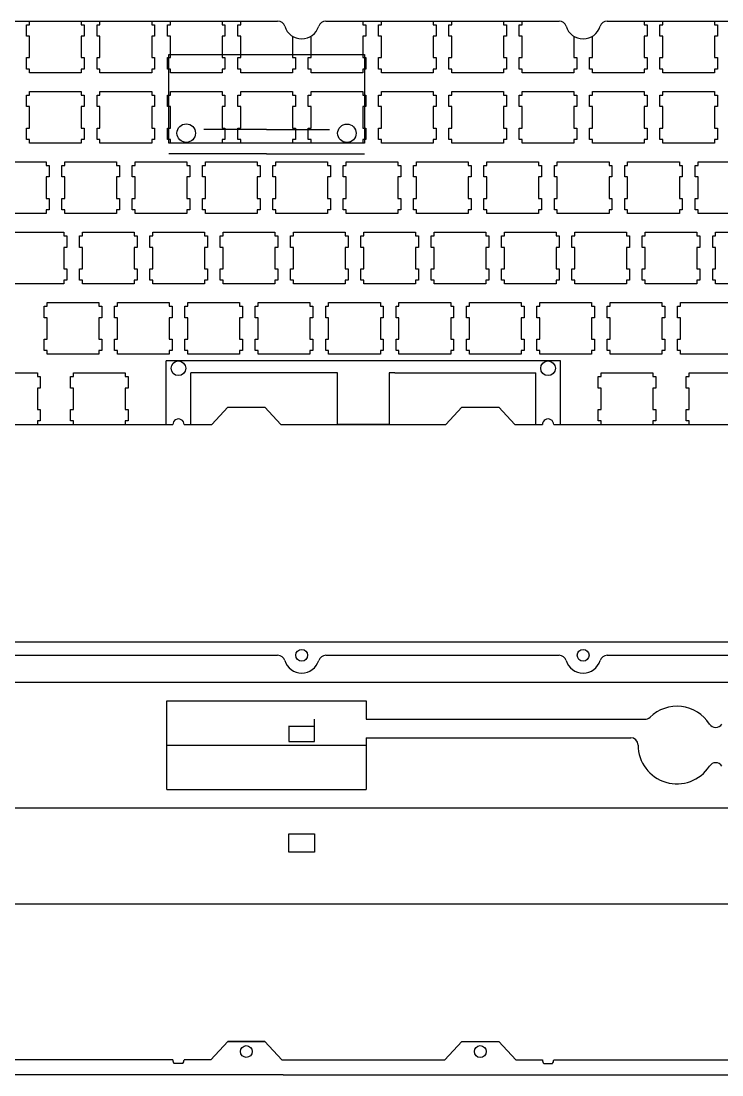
# Model space of a CAD drawing. Extents: x -658 to 1358, y -381 to 599.
# Drawn here: x 38.4 to 228.2, y -173.4 to 111.9 of the extents above; entities that cross this region are included whole.
import ezdxf

# ---------------------------------------------------------------- set-up
doc = ezdxf.new("R2010")
doc.units = 0
doc.header["$MEASUREMENT"] = 0

msp = doc.modelspace()

# ---------------------------------------------------------------- linework, layer by layer
at = {"linetype": 'Continuous'}
for p, q in [((25.66, 111.88), (107.88, 111.88)), ((120.91, 111.88), (184.08, 111.88)), ((197.11, 111.88), (281.71, 111.88)), ((78.37, 102.83), (131.37, 102.83)), ((78.37, 78.83), (78.37, 102.83)), ((131.37, 102.83), (131.37, 78.83)), ((104.87, 82.57), (87.87, 82.57)), ((104.87, 82.57), (121.87, 82.57)), ((131.37, 78.83), (78.37, 78.83)), ((104.87, 75.93), (78.37, 75.93)), ((104.87, 75.93), (131.37, 75.93)), ((184.43, 19.87), (77.7, 19.87)), ((77.7, 2.63), (77.7, 19.87)), ((184.43, 2.63), (184.43, 19.87)), ((84.35, 2.63), (84.35, 16.63)), ((122.49, 16.63), (84.35, 16.63)), ((124.06, 16.63), (122.49, 16.63)), ((124.06, 2.63), (124.06, 16.63)), ((139.64, 16.63), (138.06, 16.63)), ((138.06, 16.63), (138.06, 2.63)), ((139.64, 16.63), (177.77, 16.63)), ((177.77, 2.63), (177.77, 16.63)), ((94.39, 7.33), (90.08, 2.63)), ((94.39, 7.33), (104.39, 7.33)), ((104.39, 7.33), (108.71, 2.63)), ((157.74, 7.33), (153.42, 2.63)), ((157.74, 7.33), (167.74, 7.33)), ((167.74, 7.33), (172.05, 2.63)), ((30.81, 2.63), (79.5, 2.63)), ((82.55, 2.63), (90.08, 2.63)), ((108.71, 2.63), (153.42, 2.63)), ((172.05, 2.63), (179.58, 2.63)), ((182.62, 2.63), (278.94, 2.63)), ((0.22, -56.21), (347.63, -56.21)), ((25.64, -59.81), (107.88, -59.81)), ((120.91, -59.81), (184.08, -59.81)), ((197.11, -59.81), (281.71, -59.81)), ((30.22, -67.12), (317.63, -67.12)), ((77.87, -96.12), (77.87, -72.12)), ((77.87, -72.12), (131.87, -72.12)), ((131.87, -72.12), (131.87, -77.12)), ((117.84, -79.12), (110.84, -79.12)), ((110.87, -79.12), (110.87, -83.12)), ((117.87, -83.12), (117.87, -77.12)), ((131.87, -77.12), (207.31, -77.12)), ((131.87, -82.12), (203.48, -82.12)), ((131.87, -82.12), (131.87, -96.12)), ((77.87, -84.12), (131.87, -84.12)), ((110.87, -83.12), (117.87, -83.12)), ((77.87, -96.12), (131.87, -96.12)), ((30.22, -101.12), (317.63, -101.12)), ((30.22, -127.12), (317.63, -127.12)), ((94.39, -164.36), (89.8, -169.36)), ((94.39, -164.36), (104.39, -164.36)), ((104.39, -164.36), (94.39, -164.36)), ((104.39, -164.36), (108.98, -169.36)), ((157.74, -164.36), (153.15, -169.36)), ((157.74, -164.36), (167.74, -164.36)), ((167.74, -164.36), (172.33, -169.36)), ((79.5, -169.36), (30.81, -169.36)), ((82.18, -170.36), (79.87, -170.36)), ((89.8, -169.36), (82.55, -169.36)), ((108.98, -169.36), (153.15, -169.36)), ((172.33, -169.36), (179.58, -169.36)), ((179.95, -170.36), (182.25, -170.36)), ((182.62, -169.36), (278.94, -169.36)), ((109.39, -173.41), (0.22, -173.41)), ((109.39, -173.41), (347.63, -173.41))]:
    msp.add_line(p, q, dxfattribs=at)
at = {"color": 0}
for p, q in [((40.72, 110.88), (40.72, 111.88)), ((40.72, 111.88), (54.72, 111.88)), ((54.72, 111.88), (54.72, 110.88)), ((59.77, 110.88), (59.77, 111.88)), ((59.77, 111.88), (73.77, 111.88)), ((73.77, 111.88), (73.77, 110.88)), ((78.82, 110.88), (78.82, 111.88)), ((78.82, 111.88), (92.82, 111.88)), ((92.82, 111.88), (92.82, 110.88)), ((97.87, 110.88), (97.87, 111.88)), ((97.87, 111.88), (107.88, 111.88)), ((120.91, 111.88), (130.92, 111.88)), ((130.92, 111.88), (130.92, 110.88)), ((135.97, 110.88), (135.97, 111.88)), ((135.97, 111.88), (149.97, 111.88)), ((149.97, 111.88), (149.97, 110.88)), ((155.02, 110.88), (155.02, 111.88)), ((155.02, 111.88), (169.02, 111.88)), ((169.02, 111.88), (169.02, 110.88)), ((174.07, 110.88), (174.07, 111.88)), ((174.07, 111.88), (184.08, 111.88)), ((197.11, 111.88), (207.12, 111.88)), ((207.12, 111.88), (207.12, 110.88)), ((212.17, 110.88), (212.17, 111.88)), ((212.17, 111.88), (226.17, 111.88)), ((226.17, 111.88), (226.17, 110.88)), ((39.92, 107.78), (39.92, 110.88)), ((39.92, 110.88), (40.72, 110.88)), ((54.72, 110.88), (55.52, 110.88)), ((55.52, 110.88), (55.52, 107.78)), ((58.97, 107.78), (58.97, 110.88)), ((58.97, 110.88), (59.77, 110.88)), ((73.77, 110.88), (74.57, 110.88)), ((74.57, 110.88), (74.57, 107.78)), ((78.02, 107.78), (78.02, 110.88)), ((78.02, 110.88), (78.82, 110.88)), ((92.82, 110.88), (93.62, 110.88)), ((93.62, 110.88), (93.62, 107.78)), ((97.07, 107.78), (97.07, 110.88)), ((97.07, 110.88), (97.87, 110.88)), ((130.92, 110.88), (131.72, 110.88)), ((131.72, 110.88), (131.72, 107.78)), ((135.17, 107.78), (135.17, 110.88)), ((135.17, 110.88), (135.97, 110.88)), ((149.97, 110.88), (150.77, 110.88)), ((150.77, 110.88), (150.77, 107.78)), ((154.22, 107.78), (154.22, 110.88)), ((154.22, 110.88), (155.02, 110.88)), ((169.02, 110.88), (169.82, 110.88)), ((169.82, 110.88), (169.82, 107.78)), ((173.27, 107.78), (173.27, 110.88)), ((173.27, 110.88), (174.07, 110.88)), ((207.12, 110.88), (207.92, 110.88)), ((207.92, 110.88), (207.92, 107.78)), ((211.37, 107.78), (211.37, 110.88)), ((211.37, 110.88), (212.17, 110.88)), ((226.17, 110.88), (226.97, 110.88)), ((226.97, 110.88), (226.97, 107.78)), ((40.72, 107.78), (39.92, 107.78)), ((40.72, 101.98), (40.72, 107.78)), ((55.52, 107.78), (54.72, 107.78)), ((54.72, 107.78), (54.72, 101.98)), ((59.77, 107.78), (58.97, 107.78)), ((59.77, 101.98), (59.77, 107.78)), ((74.57, 107.78), (73.77, 107.78)), ((73.77, 107.78), (73.77, 101.98)), ((78.82, 107.78), (78.02, 107.78)), ((78.82, 101.98), (78.82, 107.78)), ((93.62, 107.78), (92.82, 107.78)), ((92.82, 107.78), (92.82, 101.98)), ((97.87, 107.78), (97.07, 107.78)), ((97.87, 101.98), (97.87, 107.78)), ((111.87, 107.78), (111.87, 101.98)), ((116.92, 101.98), (116.92, 107.78)), ((131.72, 107.78), (130.92, 107.78)), ((130.92, 107.78), (130.92, 101.98)), ((135.97, 107.78), (135.17, 107.78)), ((135.97, 101.98), (135.97, 107.78)), ((150.77, 107.78), (149.97, 107.78)), ((149.97, 107.78), (149.97, 101.98)), ((155.02, 107.78), (154.22, 107.78)), ((155.02, 101.98), (155.02, 107.78)), ((169.82, 107.78), (169.02, 107.78)), ((169.02, 107.78), (169.02, 101.98)), ((174.07, 107.78), (173.27, 107.78)), ((174.07, 101.98), (174.07, 107.78)), ((188.07, 107.78), (188.07, 101.98)), ((193.12, 101.98), (193.12, 107.78)), ((207.92, 107.78), (207.12, 107.78)), ((207.12, 107.78), (207.12, 101.98)), ((212.17, 107.78), (211.37, 107.78)), ((212.17, 101.98), (212.17, 107.78)), ((226.97, 107.78), (226.17, 107.78)), ((226.17, 107.78), (226.17, 101.98)), ((39.92, 98.88), (39.92, 101.98)), ((39.92, 101.98), (40.72, 101.98)), ((54.72, 101.98), (55.52, 101.98)), ((55.52, 101.98), (55.52, 98.88)), ((58.97, 98.88), (58.97, 101.98)), ((58.97, 101.98), (59.77, 101.98)), ((73.77, 101.98), (74.57, 101.98)), ((74.57, 101.98), (74.57, 98.88)), ((78.02, 98.88), (78.02, 101.98)), ((78.02, 101.98), (78.82, 101.98)), ((92.82, 101.98), (93.62, 101.98)), ((93.62, 101.98), (93.62, 98.88)), ((97.07, 98.88), (97.07, 101.98)), ((97.07, 101.98), (97.87, 101.98)), ((111.87, 101.98), (112.67, 101.98)), ((112.67, 101.98), (112.67, 98.88)), ((116.12, 98.88), (116.12, 101.98)), ((116.12, 101.98), (116.92, 101.98)), ((130.92, 101.98), (131.72, 101.98)), ((131.72, 101.98), (131.72, 98.88)), ((135.17, 98.88), (135.17, 101.98)), ((135.17, 101.98), (135.97, 101.98)), ((149.97, 101.98), (150.77, 101.98)), ((150.77, 101.98), (150.77, 98.88)), ((154.22, 98.88), (154.22, 101.98)), ((154.22, 101.98), (155.02, 101.98)), ((169.02, 101.98), (169.82, 101.98)), ((169.82, 101.98), (169.82, 98.88)), ((173.27, 98.88), (173.27, 101.98)), ((173.27, 101.98), (174.07, 101.98)), ((188.07, 101.98), (188.87, 101.98)), ((188.87, 101.98), (188.87, 98.88)), ((192.32, 98.88), (192.32, 101.98)), ((192.32, 101.98), (193.12, 101.98)), ((207.12, 101.98), (207.92, 101.98)), ((207.92, 101.98), (207.92, 98.88)), ((211.37, 98.88), (211.37, 101.98)), ((211.37, 101.98), (212.17, 101.98)), ((226.17, 101.98), (226.97, 101.98)), ((226.97, 101.98), (226.97, 98.88)), ((40.72, 98.88), (39.92, 98.88)), ((40.72, 97.88), (40.72, 98.88)), ((54.72, 97.88), (40.72, 97.88)), ((54.72, 98.88), (54.72, 97.88)), ((55.52, 98.88), (54.72, 98.88)), ((59.77, 98.88), (58.97, 98.88)), ((59.77, 97.88), (59.77, 98.88)), ((73.77, 97.88), (59.77, 97.88)), ((73.77, 98.88), (73.77, 97.88)), ((74.57, 98.88), (73.77, 98.88)), ((78.82, 98.88), (78.02, 98.88)), ((78.82, 97.88), (78.82, 98.88)), ((92.82, 97.88), (78.82, 97.88)), ((92.82, 98.88), (92.82, 97.88)), ((93.62, 98.88), (92.82, 98.88)), ((97.87, 98.88), (97.07, 98.88)), ((97.87, 97.88), (97.87, 98.88)), ((111.87, 97.88), (97.87, 97.88)), ((111.87, 98.88), (111.87, 97.88)), ((112.67, 98.88), (111.87, 98.88)), ((116.92, 98.88), (116.12, 98.88)), ((116.92, 97.88), (116.92, 98.88)), ((130.92, 97.88), (116.92, 97.88)), ((130.92, 98.88), (130.92, 97.88)), ((131.72, 98.88), (130.92, 98.88)), ((135.97, 98.88), (135.17, 98.88)), ((135.97, 97.88), (135.97, 98.88)), ((149.97, 97.88), (135.97, 97.88)), ((149.97, 98.88), (149.97, 97.88)), ((150.77, 98.88), (149.97, 98.88)), ((155.02, 98.88), (154.22, 98.88)), ((155.02, 97.88), (155.02, 98.88)), ((169.02, 97.88), (155.02, 97.88)), ((169.02, 98.88), (169.02, 97.88)), ((169.82, 98.88), (169.02, 98.88)), ((174.07, 98.88), (173.27, 98.88)), ((174.07, 97.88), (174.07, 98.88)), ((188.07, 97.88), (174.07, 97.88)), ((188.07, 98.88), (188.07, 97.88)), ((188.87, 98.88), (188.07, 98.88)), ((193.12, 98.88), (192.32, 98.88)), ((193.12, 97.88), (193.12, 98.88)), ((207.12, 97.88), (193.12, 97.88)), ((207.12, 98.88), (207.12, 97.88)), ((207.92, 98.88), (207.12, 98.88)), ((212.17, 98.88), (211.37, 98.88)), ((212.17, 97.88), (212.17, 98.88)), ((226.17, 97.88), (212.17, 97.88)), ((226.17, 98.88), (226.17, 97.88)), ((226.97, 98.88), (226.17, 98.88)), ((39.92, 88.73), (39.92, 91.83)), ((39.92, 91.83), (40.72, 91.83)), ((40.72, 91.83), (40.72, 92.83)), ((40.72, 92.83), (54.72, 92.83)), ((54.72, 92.83), (54.72, 91.83)), ((54.72, 91.83), (55.52, 91.83)), ((55.52, 91.83), (55.52, 88.73)), ((58.97, 88.73), (58.97, 91.83)), ((58.97, 91.83), (59.77, 91.83)), ((59.77, 91.83), (59.77, 92.83)), ((59.77, 92.83), (73.77, 92.83)), ((73.77, 92.83), (73.77, 91.83)), ((73.77, 91.83), (74.57, 91.83)), ((74.57, 91.83), (74.57, 88.73)), ((78.02, 88.73), (78.02, 91.83)), ((78.02, 91.83), (78.82, 91.83)), ((78.82, 91.83), (78.82, 92.83)), ((78.82, 92.83), (92.82, 92.83)), ((92.82, 92.83), (92.82, 91.83)), ((92.82, 91.83), (93.62, 91.83)), ((93.62, 91.83), (93.62, 88.73)), ((97.07, 88.73), (97.07, 91.83)), ((97.07, 91.83), (97.87, 91.83)), ((97.87, 91.83), (97.87, 92.83)), ((97.87, 92.83), (111.87, 92.83)), ((111.87, 92.83), (111.87, 91.83)), ((111.87, 91.83), (112.67, 91.83)), ((112.67, 91.83), (112.67, 88.73)), ((116.12, 88.73), (116.12, 91.83)), ((116.12, 91.83), (116.92, 91.83)), ((116.92, 91.83), (116.92, 92.83)), ((116.92, 92.83), (130.92, 92.83)), ((130.92, 92.83), (130.92, 91.83)), ((130.92, 91.83), (131.72, 91.83)), ((131.72, 91.83), (131.72, 88.73)), ((135.17, 88.73), (135.17, 91.83)), ((135.17, 91.83), (135.97, 91.83)), ((135.97, 91.83), (135.97, 92.83)), ((135.97, 92.83), (149.97, 92.83)), ((149.97, 92.83), (149.97, 91.83)), ((149.97, 91.83), (150.77, 91.83)), ((150.77, 91.83), (150.77, 88.73)), ((154.22, 88.73), (154.22, 91.83)), ((154.22, 91.83), (155.02, 91.83)), ((155.02, 91.83), (155.02, 92.83)), ((155.02, 92.83), (169.02, 92.83)), ((169.02, 92.83), (169.02, 91.83)), ((169.02, 91.83), (169.82, 91.83)), ((169.82, 91.83), (169.82, 88.73)), ((173.27, 88.73), (173.27, 91.83)), ((173.27, 91.83), (174.07, 91.83)), ((174.07, 91.83), (174.07, 92.83)), ((174.07, 92.83), (188.07, 92.83)), ((188.07, 92.83), (188.07, 91.83)), ((188.07, 91.83), (188.87, 91.83)), ((188.87, 91.83), (188.87, 88.73)), ((192.32, 88.73), (192.32, 91.83)), ((192.32, 91.83), (193.12, 91.83)), ((193.12, 91.83), (193.12, 92.83)), ((193.12, 92.83), (207.12, 92.83)), ((207.12, 92.83), (207.12, 91.83)), ((207.12, 91.83), (207.92, 91.83)), ((207.92, 91.83), (207.92, 88.73)), ((211.37, 88.73), (211.37, 91.83)), ((211.37, 91.83), (212.17, 91.83)), ((212.17, 91.83), (212.17, 92.83)), ((212.17, 92.83), (226.17, 92.83)), ((226.17, 92.83), (226.17, 91.83)), ((226.17, 91.83), (226.97, 91.83)), ((226.97, 91.83), (226.97, 88.73)), ((40.72, 88.73), (39.92, 88.73)), ((40.72, 82.93), (40.72, 88.73)), ((55.52, 88.73), (54.72, 88.73)), ((54.72, 88.73), (54.72, 82.93)), ((59.77, 88.73), (58.97, 88.73)), ((59.77, 82.93), (59.77, 88.73)), ((74.57, 88.73), (73.77, 88.73)), ((73.77, 88.73), (73.77, 82.93)), ((78.82, 88.73), (78.02, 88.73)), ((78.82, 82.93), (78.82, 88.73)), ((93.62, 88.73), (92.82, 88.73)), ((92.82, 88.73), (92.82, 82.93)), ((97.87, 88.73), (97.07, 88.73)), ((97.87, 82.93), (97.87, 88.73)), ((112.67, 88.73), (111.87, 88.73)), ((111.87, 88.73), (111.87, 82.93)), ((116.92, 88.73), (116.12, 88.73)), ((116.92, 82.93), (116.92, 88.73)), ((131.72, 88.73), (130.92, 88.73)), ((130.92, 88.73), (130.92, 82.93)), ((135.97, 88.73), (135.17, 88.73)), ((135.97, 82.93), (135.97, 88.73)), ((150.77, 88.73), (149.97, 88.73)), ((149.97, 88.73), (149.97, 82.93)), ((155.02, 88.73), (154.22, 88.73)), ((155.02, 82.93), (155.02, 88.73)), ((169.82, 88.73), (169.02, 88.73)), ((169.02, 88.73), (169.02, 82.93)), ((174.07, 88.73), (173.27, 88.73)), ((174.07, 82.93), (174.07, 88.73)), ((188.87, 88.73), (188.07, 88.73)), ((188.07, 88.73), (188.07, 82.93)), ((193.12, 88.73), (192.32, 88.73)), ((193.12, 82.93), (193.12, 88.73)), ((207.92, 88.73), (207.12, 88.73)), ((207.12, 88.73), (207.12, 82.93)), ((212.17, 88.73), (211.37, 88.73)), ((212.17, 82.93), (212.17, 88.73)), ((226.97, 88.73), (226.17, 88.73)), ((226.17, 88.73), (226.17, 82.93)), ((39.92, 79.83), (39.92, 82.93)), ((39.92, 82.93), (40.72, 82.93)), ((54.72, 82.93), (55.52, 82.93)), ((55.52, 82.93), (55.52, 79.83)), ((58.97, 79.83), (58.97, 82.93)), ((58.97, 82.93), (59.77, 82.93)), ((73.77, 82.93), (74.57, 82.93)), ((74.57, 82.93), (74.57, 79.83)), ((78.02, 79.83), (78.02, 82.93)), ((78.02, 82.93), (78.82, 82.93)), ((92.82, 82.93), (93.62, 82.93)), ((93.62, 82.93), (93.62, 79.83)), ((97.07, 79.83), (97.07, 82.93)), ((97.07, 82.93), (97.87, 82.93)), ((111.87, 82.93), (112.67, 82.93)), ((112.67, 82.93), (112.67, 79.83)), ((116.12, 79.83), (116.12, 82.93)), ((116.12, 82.93), (116.92, 82.93)), ((130.92, 82.93), (131.72, 82.93)), ((131.72, 82.93), (131.72, 79.83)), ((135.17, 79.83), (135.17, 82.93)), ((135.17, 82.93), (135.97, 82.93)), ((149.97, 82.93), (150.77, 82.93)), ((150.77, 82.93), (150.77, 79.83)), ((154.22, 79.83), (154.22, 82.93)), ((154.22, 82.93), (155.02, 82.93)), ((169.02, 82.93), (169.82, 82.93)), ((169.82, 82.93), (169.82, 79.83)), ((173.27, 79.83), (173.27, 82.93)), ((173.27, 82.93), (174.07, 82.93)), ((188.07, 82.93), (188.87, 82.93)), ((188.87, 82.93), (188.87, 79.83)), ((192.32, 79.83), (192.32, 82.93)), ((192.32, 82.93), (193.12, 82.93)), ((207.12, 82.93), (207.92, 82.93)), ((207.92, 82.93), (207.92, 79.83)), ((211.37, 79.83), (211.37, 82.93)), ((211.37, 82.93), (212.17, 82.93)), ((226.17, 82.93), (226.97, 82.93)), ((226.97, 82.93), (226.97, 79.83)), ((40.72, 79.83), (39.92, 79.83)), ((40.72, 78.83), (40.72, 79.83)), ((54.72, 78.83), (40.72, 78.83)), ((54.72, 79.83), (54.72, 78.83)), ((55.52, 79.83), (54.72, 79.83)), ((59.77, 79.83), (58.97, 79.83)), ((59.77, 78.83), (59.77, 79.83)), ((73.77, 78.83), (59.77, 78.83)), ((73.77, 79.83), (73.77, 78.83)), ((74.57, 79.83), (73.77, 79.83)), ((78.82, 79.83), (78.02, 79.83)), ((78.82, 78.83), (78.82, 79.83)), ((92.82, 78.83), (78.82, 78.83)), ((92.82, 79.83), (92.82, 78.83)), ((93.62, 79.83), (92.82, 79.83)), ((97.87, 79.83), (97.07, 79.83)), ((97.87, 78.83), (97.87, 79.83)), ((111.87, 78.83), (97.87, 78.83)), ((111.87, 79.83), (111.87, 78.83)), ((112.67, 79.83), (111.87, 79.83)), ((116.92, 79.83), (116.12, 79.83)), ((116.92, 78.83), (116.92, 79.83)), ((130.92, 78.83), (116.92, 78.83)), ((130.92, 79.83), (130.92, 78.83)), ((131.72, 79.83), (130.92, 79.83)), ((135.97, 79.83), (135.17, 79.83)), ((135.97, 78.83), (135.97, 79.83)), ((149.97, 78.83), (135.97, 78.83)), ((149.97, 79.83), (149.97, 78.83)), ((150.77, 79.83), (149.97, 79.83)), ((155.02, 79.83), (154.22, 79.83)), ((155.02, 78.83), (155.02, 79.83)), ((169.02, 78.83), (155.02, 78.83)), ((169.02, 79.83), (169.02, 78.83)), ((169.82, 79.83), (169.02, 79.83)), ((174.07, 79.83), (173.27, 79.83)), ((174.07, 78.83), (174.07, 79.83)), ((188.07, 78.83), (174.07, 78.83)), ((188.07, 79.83), (188.07, 78.83)), ((188.87, 79.83), (188.07, 79.83)), ((193.12, 79.83), (192.32, 79.83)), ((193.12, 78.83), (193.12, 79.83)), ((207.12, 78.83), (193.12, 78.83)), ((207.12, 79.83), (207.12, 78.83)), ((207.92, 79.83), (207.12, 79.83)), ((212.17, 79.83), (211.37, 79.83)), ((212.17, 78.83), (212.17, 79.83)), ((226.17, 78.83), (212.17, 78.83)), ((226.17, 79.83), (226.17, 78.83)), ((226.97, 79.83), (226.17, 79.83)), ((31.19, 73.78), (45.19, 73.78)), ((45.19, 73.78), (45.19, 72.78)), ((45.19, 72.78), (45.99, 72.78)), ((45.99, 72.78), (45.99, 69.68)), ((49.44, 69.68), (49.44, 72.78)), ((49.44, 72.78), (50.24, 72.78)), ((50.24, 72.78), (50.24, 73.78)), ((50.24, 73.78), (64.24, 73.78)), ((64.24, 73.78), (64.24, 72.78)), ((64.24, 72.78), (65.04, 72.78)), ((65.04, 72.78), (65.04, 69.68)), ((68.49, 69.68), (68.49, 72.78)), ((68.49, 72.78), (69.29, 72.78)), ((69.29, 72.78), (69.29, 73.78)), ((69.29, 73.78), (83.29, 73.78)), ((83.29, 73.78), (83.29, 72.78)), ((83.29, 72.78), (84.09, 72.78)), ((84.09, 72.78), (84.09, 69.68)), ((87.54, 69.68), (87.54, 72.78)), ((87.54, 72.78), (88.34, 72.78)), ((88.34, 72.78), (88.34, 73.78)), ((88.34, 73.78), (102.34, 73.78)), ((102.34, 73.78), (102.34, 72.78)), ((102.34, 72.78), (103.14, 72.78)), ((103.14, 72.78), (103.14, 69.68)), ((106.59, 69.68), (106.59, 72.78)), ((106.59, 72.78), (107.39, 72.78)), ((107.39, 72.78), (107.39, 73.78)), ((107.39, 73.78), (121.39, 73.78)), ((121.39, 73.78), (121.39, 72.78)), ((121.39, 72.78), (122.19, 72.78)), ((122.19, 72.78), (122.19, 69.68)), ((125.64, 69.68), (125.64, 72.78)), ((125.64, 72.78), (126.44, 72.78)), ((126.44, 72.78), (126.44, 73.78)), ((126.44, 73.78), (140.44, 73.78)), ((140.44, 73.78), (140.44, 72.78)), ((140.44, 72.78), (141.24, 72.78)), ((141.24, 72.78), (141.24, 69.68)), ((144.69, 69.68), (144.69, 72.78)), ((144.69, 72.78), (145.49, 72.78)), ((145.49, 72.78), (145.49, 73.78)), ((145.49, 73.78), (159.49, 73.78)), ((159.49, 73.78), (159.49, 72.78)), ((159.49, 72.78), (160.29, 72.78)), ((160.29, 72.78), (160.29, 69.68)), ((163.74, 69.68), (163.74, 72.78)), ((163.74, 72.78), (164.54, 72.78)), ((164.54, 72.78), (164.54, 73.78)), ((164.54, 73.78), (178.54, 73.78)), ((178.54, 73.78), (178.54, 72.78)), ((178.54, 72.78), (179.34, 72.78)), ((179.34, 72.78), (179.34, 69.68)), ((182.79, 69.68), (182.79, 72.78)), ((182.79, 72.78), (183.59, 72.78)), ((183.59, 72.78), (183.59, 73.78)), ((183.59, 73.78), (197.59, 73.78)), ((197.59, 73.78), (197.59, 72.78)), ((197.59, 72.78), (198.39, 72.78)), ((198.39, 72.78), (198.39, 69.68)), ((201.84, 69.68), (201.84, 72.78)), ((201.84, 72.78), (202.64, 72.78)), ((202.64, 72.78), (202.64, 73.78)), ((202.64, 73.78), (216.64, 73.78)), ((216.64, 73.78), (216.64, 72.78)), ((216.64, 72.78), (217.44, 72.78)), ((217.44, 72.78), (217.44, 69.68)), ((220.89, 69.68), (220.89, 72.78)), ((220.89, 72.78), (221.69, 72.78)), ((221.69, 72.78), (221.69, 73.78)), ((221.69, 73.78), (235.69, 73.78)), ((45.99, 69.68), (45.19, 69.68)), ((45.19, 69.68), (45.19, 63.88)), ((50.24, 69.68), (49.44, 69.68)), ((50.24, 63.88), (50.24, 69.68)), ((65.04, 69.68), (64.24, 69.68)), ((64.24, 69.68), (64.24, 63.88)), ((69.29, 69.68), (68.49, 69.68)), ((69.29, 63.88), (69.29, 69.68)), ((84.09, 69.68), (83.29, 69.68)), ((83.29, 69.68), (83.29, 63.88)), ((88.34, 69.68), (87.54, 69.68)), ((88.34, 63.88), (88.34, 69.68)), ((103.14, 69.68), (102.34, 69.68)), ((102.34, 69.68), (102.34, 63.88)), ((107.39, 69.68), (106.59, 69.68)), ((107.39, 63.88), (107.39, 69.68)), ((122.19, 69.68), (121.39, 69.68)), ((121.39, 69.68), (121.39, 63.88)), ((126.44, 69.68), (125.64, 69.68)), ((126.44, 63.88), (126.44, 69.68)), ((141.24, 69.68), (140.44, 69.68)), ((140.44, 69.68), (140.44, 63.88)), ((145.49, 69.68), (144.69, 69.68)), ((145.49, 63.88), (145.49, 69.68)), ((160.29, 69.68), (159.49, 69.68)), ((159.49, 69.68), (159.49, 63.88)), ((164.54, 69.68), (163.74, 69.68)), ((164.54, 63.88), (164.54, 69.68)), ((179.34, 69.68), (178.54, 69.68)), ((178.54, 69.68), (178.54, 63.88)), ((183.59, 69.68), (182.79, 69.68)), ((183.59, 63.88), (183.59, 69.68)), ((198.39, 69.68), (197.59, 69.68)), ((197.59, 69.68), (197.59, 63.88)), ((202.64, 69.68), (201.84, 69.68)), ((202.64, 63.88), (202.64, 69.68)), ((217.44, 69.68), (216.64, 69.68)), ((216.64, 69.68), (216.64, 63.88)), ((221.69, 69.68), (220.89, 69.68)), ((221.69, 63.88), (221.69, 69.68)), ((45.19, 63.88), (45.99, 63.88)), ((45.99, 63.88), (45.99, 60.78)), ((49.44, 60.78), (49.44, 63.88)), ((49.44, 63.88), (50.24, 63.88)), ((64.24, 63.88), (65.04, 63.88)), ((65.04, 63.88), (65.04, 60.78)), ((68.49, 60.78), (68.49, 63.88)), ((68.49, 63.88), (69.29, 63.88)), ((83.29, 63.88), (84.09, 63.88)), ((84.09, 63.88), (84.09, 60.78)), ((87.54, 60.78), (87.54, 63.88)), ((87.54, 63.88), (88.34, 63.88)), ((102.34, 63.88), (103.14, 63.88)), ((103.14, 63.88), (103.14, 60.78)), ((106.59, 60.78), (106.59, 63.88)), ((106.59, 63.88), (107.39, 63.88)), ((121.39, 63.88), (122.19, 63.88)), ((122.19, 63.88), (122.19, 60.78)), ((125.64, 60.78), (125.64, 63.88)), ((125.64, 63.88), (126.44, 63.88)), ((140.44, 63.88), (141.24, 63.88)), ((141.24, 63.88), (141.24, 60.78)), ((144.69, 60.78), (144.69, 63.88)), ((144.69, 63.88), (145.49, 63.88)), ((159.49, 63.88), (160.29, 63.88)), ((160.29, 63.88), (160.29, 60.78)), ((163.74, 60.78), (163.74, 63.88)), ((163.74, 63.88), (164.54, 63.88)), ((178.54, 63.88), (179.34, 63.88)), ((179.34, 63.88), (179.34, 60.78)), ((182.79, 60.78), (182.79, 63.88)), ((182.79, 63.88), (183.59, 63.88)), ((197.59, 63.88), (198.39, 63.88)), ((198.39, 63.88), (198.39, 60.78)), ((201.84, 60.78), (201.84, 63.88)), ((201.84, 63.88), (202.64, 63.88)), ((216.64, 63.88), (217.44, 63.88)), ((217.44, 63.88), (217.44, 60.78)), ((220.89, 60.78), (220.89, 63.88)), ((220.89, 63.88), (221.69, 63.88)), ((45.19, 60.78), (45.19, 59.78)), ((45.99, 60.78), (45.19, 60.78)), ((50.24, 60.78), (49.44, 60.78)), ((50.24, 59.78), (50.24, 60.78)), ((64.24, 60.78), (64.24, 59.78)), ((65.04, 60.78), (64.24, 60.78)), ((69.29, 60.78), (68.49, 60.78)), ((69.29, 59.78), (69.29, 60.78)), ((83.29, 60.78), (83.29, 59.78)), ((84.09, 60.78), (83.29, 60.78)), ((88.34, 60.78), (87.54, 60.78)), ((88.34, 59.78), (88.34, 60.78)), ((102.34, 60.78), (102.34, 59.78)), ((103.14, 60.78), (102.34, 60.78)), ((107.39, 60.78), (106.59, 60.78)), ((107.39, 59.78), (107.39, 60.78)), ((121.39, 60.78), (121.39, 59.78)), ((122.19, 60.78), (121.39, 60.78)), ((126.44, 60.78), (125.64, 60.78)), ((126.44, 59.78), (126.44, 60.78)), ((140.44, 60.78), (140.44, 59.78)), ((141.24, 60.78), (140.44, 60.78)), ((145.49, 60.78), (144.69, 60.78)), ((145.49, 59.78), (145.49, 60.78)), ((159.49, 60.78), (159.49, 59.78)), ((160.29, 60.78), (159.49, 60.78)), ((164.54, 60.78), (163.74, 60.78)), ((164.54, 59.78), (164.54, 60.78)), ((178.54, 60.78), (178.54, 59.78)), ((179.34, 60.78), (178.54, 60.78)), ((183.59, 60.78), (182.79, 60.78)), ((183.59, 59.78), (183.59, 60.78)), ((197.59, 60.78), (197.59, 59.78)), ((198.39, 60.78), (197.59, 60.78)), ((202.64, 60.78), (201.84, 60.78)), ((202.64, 59.78), (202.64, 60.78)), ((216.64, 60.78), (216.64, 59.78)), ((217.44, 60.78), (216.64, 60.78)), ((221.69, 60.78), (220.89, 60.78)), ((221.69, 59.78), (221.69, 60.78)), ((45.19, 59.78), (31.19, 59.78)), ((64.24, 59.78), (50.24, 59.78)), ((83.29, 59.78), (69.29, 59.78)), ((102.34, 59.78), (88.34, 59.78)), ((121.39, 59.78), (107.39, 59.78)), ((140.44, 59.78), (126.44, 59.78)), ((159.49, 59.78), (145.49, 59.78)), ((178.54, 59.78), (164.54, 59.78)), ((197.59, 59.78), (183.59, 59.78)), ((216.64, 59.78), (202.64, 59.78)), ((235.69, 59.78), (221.69, 59.78)), ((35.96, 54.73), (49.96, 54.73)), ((49.96, 54.73), (49.96, 53.73)), ((55.01, 53.73), (55.01, 54.73)), ((55.01, 54.73), (69.01, 54.73)), ((69.01, 54.73), (69.01, 53.73)), ((74.06, 53.73), (74.06, 54.73)), ((74.06, 54.73), (88.06, 54.73)), ((88.06, 54.73), (88.06, 53.73)), ((93.11, 53.73), (93.11, 54.73)), ((93.11, 54.73), (107.11, 54.73)), ((107.11, 54.73), (107.11, 53.73)), ((112.16, 53.73), (112.16, 54.73)), ((112.16, 54.73), (126.16, 54.73)), ((126.16, 54.73), (126.16, 53.73)), ((131.21, 53.73), (131.21, 54.73)), ((131.21, 54.73), (145.21, 54.73)), ((145.21, 54.73), (145.21, 53.73)), ((150.26, 53.73), (150.26, 54.73)), ((150.26, 54.73), (164.25, 54.73)), ((164.25, 54.73), (164.25, 53.73)), ((169.31, 53.73), (169.31, 54.73)), ((169.31, 54.73), (183.31, 54.73)), ((183.31, 54.73), (183.31, 53.73)), ((188.36, 53.73), (188.36, 54.73)), ((188.36, 54.73), (202.36, 54.73)), ((202.36, 54.73), (202.36, 53.73)), ((207.41, 53.73), (207.41, 54.73)), ((207.41, 54.73), (221.41, 54.73)), ((221.41, 54.73), (221.41, 53.73)), ((226.46, 53.73), (226.46, 54.73)), ((226.46, 54.73), (240.46, 54.73)), ((49.96, 53.73), (50.76, 53.73)), ((50.76, 53.73), (50.76, 50.63)), ((54.2, 50.63), (54.2, 53.73)), ((54.2, 53.73), (55.01, 53.73)), ((69.01, 53.73), (69.81, 53.73)), ((69.81, 53.73), (69.81, 50.63)), ((73.25, 50.63), (73.25, 53.73)), ((73.25, 53.73), (74.06, 53.73)), ((88.06, 53.73), (88.86, 53.73)), ((88.86, 53.73), (88.86, 50.63)), ((92.31, 50.63), (92.31, 53.73)), ((92.31, 53.73), (93.11, 53.73)), ((107.11, 53.73), (107.91, 53.73)), ((107.91, 53.73), (107.91, 50.63)), ((111.36, 50.63), (111.36, 53.73)), ((111.36, 53.73), (112.16, 53.73)), ((126.16, 53.73), (126.96, 53.73)), ((126.96, 53.73), (126.96, 50.63)), ((130.41, 50.63), (130.41, 53.73)), ((130.41, 53.73), (131.21, 53.73)), ((145.21, 53.73), (146.01, 53.73)), ((146.01, 53.73), (146.01, 50.63)), ((149.46, 50.63), (149.46, 53.73)), ((149.46, 53.73), (150.26, 53.73)), ((164.25, 53.73), (165.06, 53.73)), ((165.06, 53.73), (165.06, 50.63)), ((168.5, 50.63), (168.5, 53.73)), ((168.5, 53.73), (169.31, 53.73)), ((183.31, 53.73), (184.11, 53.73)), ((184.11, 53.73), (184.11, 50.63)), ((187.56, 50.63), (187.56, 53.73)), ((187.56, 53.73), (188.36, 53.73)), ((202.36, 53.73), (203.16, 53.73)), ((203.16, 53.73), (203.16, 50.63)), ((206.61, 50.63), (206.61, 53.73)), ((206.61, 53.73), (207.41, 53.73)), ((221.41, 53.73), (222.21, 53.73)), ((222.21, 53.73), (222.21, 50.63)), ((225.66, 50.63), (225.66, 53.73)), ((225.66, 53.73), (226.46, 53.73)), ((50.76, 50.63), (49.96, 50.63)), ((49.96, 50.63), (49.96, 44.83)), ((55.01, 50.63), (54.2, 50.63)), ((55.01, 44.83), (55.01, 50.63)), ((69.81, 50.63), (69.01, 50.63)), ((69.01, 50.63), (69.01, 44.83)), ((74.06, 50.63), (73.25, 50.63)), ((74.06, 44.83), (74.06, 50.63)), ((88.86, 50.63), (88.06, 50.63)), ((88.06, 50.63), (88.06, 44.83)), ((93.11, 50.63), (92.31, 50.63)), ((93.11, 44.83), (93.11, 50.63)), ((107.91, 50.63), (107.11, 50.63)), ((107.11, 50.63), (107.11, 44.83)), ((112.16, 50.63), (111.36, 50.63)), ((112.16, 44.83), (112.16, 50.63)), ((126.96, 50.63), (126.16, 50.63)), ((126.16, 50.63), (126.16, 44.83)), ((131.21, 50.63), (130.41, 50.63)), ((131.21, 44.83), (131.21, 50.63)), ((146.01, 50.63), (145.21, 50.63)), ((145.21, 50.63), (145.21, 44.83)), ((150.26, 50.63), (149.46, 50.63)), ((150.26, 44.83), (150.26, 50.63)), ((165.06, 50.63), (164.25, 50.63)), ((164.25, 50.63), (164.25, 44.83)), ((169.31, 50.63), (168.5, 50.63)), ((169.31, 44.83), (169.31, 50.63)), ((184.11, 50.63), (183.31, 50.63)), ((183.31, 50.63), (183.31, 44.83)), ((188.36, 50.63), (187.56, 50.63)), ((188.36, 44.83), (188.36, 50.63)), ((203.16, 50.63), (202.36, 50.63)), ((202.36, 50.63), (202.36, 44.83)), ((207.41, 50.63), (206.61, 50.63)), ((207.41, 44.83), (207.41, 50.63)), ((222.21, 50.63), (221.41, 50.63)), ((221.41, 50.63), (221.41, 44.83)), ((226.46, 50.63), (225.66, 50.63)), ((226.46, 44.83), (226.46, 50.63)), ((49.96, 44.83), (50.76, 44.83)), ((50.76, 44.83), (50.76, 41.73)), ((54.2, 41.73), (54.2, 44.83)), ((54.2, 44.83), (55.01, 44.83)), ((69.01, 44.83), (69.81, 44.83)), ((69.81, 44.83), (69.81, 41.73)), ((73.25, 41.73), (73.25, 44.83)), ((73.25, 44.83), (74.06, 44.83)), ((88.06, 44.83), (88.86, 44.83)), ((88.86, 44.83), (88.86, 41.73)), ((92.31, 41.73), (92.31, 44.83)), ((92.31, 44.83), (93.11, 44.83)), ((107.11, 44.83), (107.91, 44.83)), ((107.91, 44.83), (107.91, 41.73)), ((111.36, 41.73), (111.36, 44.83)), ((111.36, 44.83), (112.16, 44.83)), ((126.16, 44.83), (126.96, 44.83)), ((126.96, 44.83), (126.96, 41.73)), ((130.41, 41.73), (130.41, 44.83)), ((130.41, 44.83), (131.21, 44.83)), ((145.21, 44.83), (146.01, 44.83)), ((146.01, 44.83), (146.01, 41.73)), ((149.46, 41.73), (149.46, 44.83)), ((149.46, 44.83), (150.26, 44.83)), ((164.25, 44.83), (165.06, 44.83)), ((165.06, 44.83), (165.06, 41.73)), ((168.5, 41.73), (168.5, 44.83)), ((168.5, 44.83), (169.31, 44.83)), ((183.31, 44.83), (184.11, 44.83)), ((184.11, 44.83), (184.11, 41.73)), ((187.56, 41.73), (187.56, 44.83)), ((187.56, 44.83), (188.36, 44.83)), ((202.36, 44.83), (203.16, 44.83)), ((203.16, 44.83), (203.16, 41.73)), ((206.61, 41.73), (206.61, 44.83)), ((206.61, 44.83), (207.41, 44.83)), ((221.41, 44.83), (222.21, 44.83)), ((222.21, 44.83), (222.21, 41.73)), ((225.66, 41.73), (225.66, 44.83)), ((225.66, 44.83), (226.46, 44.83)), ((49.96, 40.73), (35.96, 40.73)), ((49.96, 41.73), (49.96, 40.73)), ((50.76, 41.73), (49.96, 41.73)), ((55.01, 41.73), (54.2, 41.73)), ((55.01, 40.73), (55.01, 41.73)), ((69.01, 40.73), (55.01, 40.73)), ((69.01, 41.73), (69.01, 40.73)), ((69.81, 41.73), (69.01, 41.73)), ((74.06, 41.73), (73.25, 41.73)), ((74.06, 40.73), (74.06, 41.73)), ((88.06, 40.73), (74.06, 40.73)), ((88.06, 41.73), (88.06, 40.73)), ((88.86, 41.73), (88.06, 41.73)), ((93.11, 41.73), (92.31, 41.73)), ((93.11, 40.73), (93.11, 41.73)), ((107.11, 40.73), (93.11, 40.73)), ((107.11, 41.73), (107.11, 40.73)), ((107.91, 41.73), (107.11, 41.73)), ((112.16, 41.73), (111.36, 41.73)), ((112.16, 40.73), (112.16, 41.73)), ((126.16, 40.73), (112.16, 40.73)), ((126.16, 41.73), (126.16, 40.73)), ((126.96, 41.73), (126.16, 41.73)), ((131.21, 41.73), (130.41, 41.73)), ((131.21, 40.73), (131.21, 41.73)), ((145.21, 40.73), (131.21, 40.73)), ((145.21, 41.73), (145.21, 40.73)), ((146.01, 41.73), (145.21, 41.73)), ((150.26, 41.73), (149.46, 41.73)), ((150.26, 40.73), (150.26, 41.73)), ((164.25, 40.73), (150.26, 40.73)), ((164.25, 41.73), (164.25, 40.73)), ((165.06, 41.73), (164.25, 41.73)), ((169.31, 41.73), (168.5, 41.73)), ((169.31, 40.73), (169.31, 41.73)), ((183.31, 40.73), (169.31, 40.73)), ((183.31, 41.73), (183.31, 40.73)), ((184.11, 41.73), (183.31, 41.73)), ((188.36, 41.73), (187.56, 41.73)), ((188.36, 40.73), (188.36, 41.73)), ((202.36, 40.73), (188.36, 40.73)), ((202.36, 41.73), (202.36, 40.73)), ((203.16, 41.73), (202.36, 41.73)), ((207.41, 41.73), (206.61, 41.73)), ((207.41, 40.73), (207.41, 41.73)), ((221.41, 40.73), (207.41, 40.73)), ((221.41, 41.73), (221.41, 40.73)), ((222.21, 41.73), (221.41, 41.73)), ((226.46, 41.73), (225.66, 41.73)), ((226.46, 40.73), (226.46, 41.73)), ((240.46, 40.73), (226.46, 40.73)), ((44.68, 31.58), (44.68, 34.68)), ((44.68, 34.68), (45.48, 34.68)), ((45.48, 34.68), (45.48, 35.68)), ((45.48, 35.68), (59.48, 35.68)), ((59.48, 35.68), (59.48, 34.68)), ((59.48, 34.68), (60.28, 34.68)), ((60.28, 34.68), (60.28, 31.58)), ((63.73, 31.58), (63.73, 34.68)), ((63.73, 34.68), (64.53, 34.68)), ((64.53, 34.68), (64.53, 35.68)), ((64.53, 35.68), (78.53, 35.68)), ((78.53, 35.68), (78.53, 34.68)), ((78.53, 34.68), (79.33, 34.68)), ((79.33, 34.68), (79.33, 31.58)), ((82.78, 31.58), (82.78, 34.68)), ((82.78, 34.68), (83.58, 34.68)), ((83.58, 34.68), (83.58, 35.68)), ((83.58, 35.68), (97.58, 35.68)), ((97.58, 35.68), (97.58, 34.68)), ((97.58, 34.68), (98.38, 34.68)), ((98.38, 34.68), (98.38, 31.58)), ((101.83, 31.58), (101.83, 34.68)), ((101.83, 34.68), (102.63, 34.68)), ((102.63, 34.68), (102.63, 35.68)), ((102.63, 35.68), (116.63, 35.68)), ((116.63, 35.68), (116.63, 34.68)), ((116.63, 34.68), (117.43, 34.68)), ((117.43, 34.68), (117.43, 31.58)), ((120.88, 31.58), (120.88, 34.68)), ((120.88, 34.68), (121.68, 34.68)), ((121.68, 34.68), (121.68, 35.68)), ((121.68, 35.68), (135.68, 35.68)), ((135.68, 35.68), (135.68, 34.68)), ((135.68, 34.68), (136.48, 34.68)), ((136.48, 34.68), (136.48, 31.58)), ((139.93, 31.58), (139.93, 34.68)), ((139.93, 34.68), (140.73, 34.68)), ((140.73, 34.68), (140.73, 35.68)), ((140.73, 35.68), (154.73, 35.68)), ((154.73, 35.68), (154.73, 34.68)), ((154.73, 34.68), (155.53, 34.68)), ((155.53, 34.68), (155.53, 31.58)), ((158.98, 31.58), (158.98, 34.68)), ((158.98, 34.68), (159.78, 34.68)), ((159.78, 34.68), (159.78, 35.68)), ((159.78, 35.68), (173.78, 35.68)), ((173.78, 35.68), (173.78, 34.68)), ((173.78, 34.68), (174.58, 34.68)), ((174.58, 34.68), (174.58, 31.58)), ((178.03, 31.58), (178.03, 34.68)), ((178.03, 34.68), (178.83, 34.68)), ((178.83, 34.68), (178.83, 35.68)), ((178.83, 35.68), (192.83, 35.68)), ((192.83, 35.68), (192.83, 34.68)), ((192.83, 34.68), (193.63, 34.68)), ((193.63, 34.68), (193.63, 31.58)), ((197.08, 31.58), (197.08, 34.68)), ((197.08, 34.68), (197.88, 34.68)), ((197.88, 34.68), (197.88, 35.68)), ((197.88, 35.68), (211.88, 35.68)), ((211.88, 35.68), (211.88, 34.68)), ((211.88, 34.68), (212.68, 34.68)), ((212.68, 34.68), (212.68, 31.58)), ((216.13, 31.58), (216.13, 34.68)), ((216.13, 34.68), (216.93, 34.68)), ((216.93, 34.68), (216.93, 35.68)), ((216.93, 35.68), (230.93, 35.68)), ((45.48, 31.58), (44.68, 31.58)), ((45.48, 25.78), (45.48, 31.58)), ((60.28, 31.58), (59.48, 31.58)), ((59.48, 31.58), (59.48, 25.78)), ((64.53, 31.58), (63.73, 31.58)), ((64.53, 25.78), (64.53, 31.58)), ((79.33, 31.58), (78.53, 31.58)), ((78.53, 31.58), (78.53, 25.78)), ((83.58, 31.58), (82.78, 31.58)), ((83.58, 25.78), (83.58, 31.58)), ((98.38, 31.58), (97.58, 31.58)), ((97.58, 31.58), (97.58, 25.78)), ((102.63, 31.58), (101.83, 31.58)), ((102.63, 25.78), (102.63, 31.58)), ((117.43, 31.58), (116.63, 31.58)), ((116.63, 31.58), (116.63, 25.78)), ((121.68, 31.58), (120.88, 31.58)), ((121.68, 25.78), (121.68, 31.58)), ((136.48, 31.58), (135.68, 31.58)), ((135.68, 31.58), (135.68, 25.78)), ((140.73, 31.58), (139.93, 31.58)), ((140.73, 25.78), (140.73, 31.58)), ((155.53, 31.58), (154.73, 31.58)), ((154.73, 31.58), (154.73, 25.78)), ((159.78, 31.58), (158.98, 31.58)), ((159.78, 25.78), (159.78, 31.58)), ((174.58, 31.58), (173.78, 31.58)), ((173.78, 31.58), (173.78, 25.78)), ((178.83, 31.58), (178.03, 31.58)), ((178.83, 25.78), (178.83, 31.58)), ((193.63, 31.58), (192.83, 31.58)), ((192.83, 31.58), (192.83, 25.78)), ((197.88, 31.58), (197.08, 31.58)), ((197.88, 25.78), (197.88, 31.58)), ((212.68, 31.58), (211.88, 31.58)), ((211.88, 31.58), (211.88, 25.78)), ((216.93, 31.58), (216.13, 31.58)), ((216.93, 25.78), (216.93, 31.58)), ((44.68, 22.68), (44.68, 25.78)), ((44.68, 25.78), (45.48, 25.78)), ((59.48, 25.78), (60.28, 25.78)), ((60.28, 25.78), (60.28, 22.68)), ((63.73, 22.68), (63.73, 25.78)), ((63.73, 25.78), (64.53, 25.78)), ((78.53, 25.78), (79.33, 25.78)), ((79.33, 25.78), (79.33, 22.68)), ((82.78, 22.68), (82.78, 25.78)), ((82.78, 25.78), (83.58, 25.78)), ((97.58, 25.78), (98.38, 25.78)), ((98.38, 25.78), (98.38, 22.68)), ((101.83, 22.68), (101.83, 25.78)), ((101.83, 25.78), (102.63, 25.78)), ((116.63, 25.78), (117.43, 25.78)), ((117.43, 25.78), (117.43, 22.68)), ((120.88, 22.68), (120.88, 25.78)), ((120.88, 25.78), (121.68, 25.78)), ((135.68, 25.78), (136.48, 25.78)), ((136.48, 25.78), (136.48, 22.68)), ((139.93, 22.68), (139.93, 25.78)), ((139.93, 25.78), (140.73, 25.78)), ((154.73, 25.78), (155.53, 25.78)), ((155.53, 25.78), (155.53, 22.68)), ((158.98, 22.68), (158.98, 25.78)), ((158.98, 25.78), (159.78, 25.78)), ((173.78, 25.78), (174.58, 25.78)), ((174.58, 25.78), (174.58, 22.68)), ((178.03, 22.68), (178.03, 25.78)), ((178.03, 25.78), (178.83, 25.78)), ((192.83, 25.78), (193.63, 25.78)), ((193.63, 25.78), (193.63, 22.68)), ((197.08, 22.68), (197.08, 25.78)), ((197.08, 25.78), (197.88, 25.78)), ((211.88, 25.78), (212.68, 25.78)), ((212.68, 25.78), (212.68, 22.68)), ((216.13, 22.68), (216.13, 25.78)), ((216.13, 25.78), (216.93, 25.78)), ((45.48, 22.68), (44.68, 22.68)), ((45.48, 21.68), (45.48, 22.68)), ((59.48, 21.68), (45.48, 21.68)), ((59.48, 22.68), (59.48, 21.68)), ((60.28, 22.68), (59.48, 22.68)), ((64.53, 22.68), (63.73, 22.68)), ((64.53, 21.68), (64.53, 22.68)), ((78.53, 21.68), (64.53, 21.68)), ((78.53, 22.68), (78.53, 21.68)), ((79.33, 22.68), (78.53, 22.68)), ((83.58, 22.68), (82.78, 22.68)), ((83.58, 21.68), (83.58, 22.68)), ((97.58, 21.68), (83.58, 21.68)), ((97.58, 22.68), (97.58, 21.68)), ((98.38, 22.68), (97.58, 22.68)), ((102.63, 22.68), (101.83, 22.68)), ((102.63, 21.68), (102.63, 22.68)), ((116.63, 21.68), (102.63, 21.68)), ((116.63, 22.68), (116.63, 21.68)), ((117.43, 22.68), (116.63, 22.68)), ((121.68, 22.68), (120.88, 22.68)), ((121.68, 21.68), (121.68, 22.68)), ((135.68, 21.68), (121.68, 21.68)), ((135.68, 22.68), (135.68, 21.68)), ((136.48, 22.68), (135.68, 22.68)), ((140.73, 22.68), (139.93, 22.68)), ((140.73, 21.68), (140.73, 22.68)), ((154.73, 21.68), (140.73, 21.68)), ((154.73, 22.68), (154.73, 21.68)), ((155.53, 22.68), (154.73, 22.68)), ((159.78, 22.68), (158.98, 22.68)), ((159.78, 21.68), (159.78, 22.68)), ((173.78, 21.68), (159.78, 21.68)), ((173.78, 22.68), (173.78, 21.68)), ((174.58, 22.68), (173.78, 22.68)), ((178.83, 22.68), (178.03, 22.68)), ((178.83, 21.68), (178.83, 22.68)), ((192.83, 21.68), (178.83, 21.68)), ((192.83, 22.68), (192.83, 21.68)), ((193.63, 22.68), (192.83, 22.68)), ((197.88, 22.68), (197.08, 22.68)), ((197.88, 21.68), (197.88, 22.68)), ((211.88, 21.68), (197.88, 21.68)), ((211.88, 22.68), (211.88, 21.68)), ((212.68, 22.68), (211.88, 22.68)), ((216.93, 22.68), (216.13, 22.68)), ((216.93, 21.68), (216.93, 22.68)), ((230.93, 21.68), (216.93, 21.68)), ((28.81, 16.63), (42.81, 16.63)), ((42.81, 16.63), (42.81, 15.63)), ((42.81, 15.63), (43.61, 15.63)), ((43.61, 15.63), (43.61, 12.53)), ((51.83, 12.53), (51.83, 15.63)), ((51.83, 15.63), (52.62, 15.63)), ((52.62, 15.63), (52.62, 16.63)), ((52.62, 16.63), (66.63, 16.63)), ((66.63, 16.63), (66.63, 15.63)), ((66.63, 15.63), (67.42, 15.63)), ((67.42, 15.63), (67.42, 12.53)), ((194.7, 12.53), (194.7, 15.63)), ((194.7, 15.63), (195.5, 15.63)), ((195.5, 15.63), (195.5, 16.63)), ((195.5, 16.63), (209.5, 16.63)), ((209.5, 16.63), (209.5, 15.63)), ((209.5, 15.63), (210.3, 15.63)), ((210.3, 15.63), (210.3, 12.53)), ((218.51, 12.53), (218.51, 15.63)), ((218.51, 15.63), (219.31, 15.63)), ((219.31, 15.63), (219.31, 16.63)), ((219.31, 16.63), (233.31, 16.63)), ((43.61, 12.53), (42.81, 12.53)), ((42.81, 12.53), (42.81, 6.73)), ((52.62, 12.53), (51.83, 12.53)), ((52.62, 6.73), (52.62, 12.53)), ((67.42, 12.53), (66.63, 12.53)), ((66.63, 12.53), (66.63, 6.73)), ((195.5, 12.53), (194.7, 12.53)), ((195.5, 6.73), (195.5, 12.53)), ((210.3, 12.53), (209.5, 12.53)), ((209.5, 12.53), (209.5, 6.73)), ((219.31, 12.53), (218.51, 12.53)), ((219.31, 6.73), (219.31, 12.53)), ((42.81, 6.73), (43.61, 6.73)), ((43.61, 6.73), (43.61, 3.63)), ((51.83, 3.63), (51.83, 6.73)), ((51.83, 6.73), (52.62, 6.73)), ((66.63, 6.73), (67.42, 6.73)), ((67.42, 6.73), (67.42, 3.63)), ((194.7, 3.63), (194.7, 6.73)), ((194.7, 6.73), (195.5, 6.73)), ((209.5, 6.73), (210.3, 6.73)), ((210.3, 6.73), (210.3, 3.63)), ((218.51, 3.63), (218.51, 6.73)), ((218.51, 6.73), (219.31, 6.73)), ((42.81, 3.63), (42.81, 2.63)), ((43.61, 3.63), (42.81, 3.63)), ((52.62, 3.63), (51.83, 3.63)), ((52.62, 2.63), (52.62, 3.63)), ((66.63, 3.63), (66.63, 2.63)), ((67.42, 3.63), (66.63, 3.63)), ((195.5, 3.63), (194.7, 3.63)), ((195.5, 2.63), (195.5, 3.63)), ((209.5, 3.63), (209.5, 2.63)), ((210.3, 3.63), (209.5, 3.63)), ((219.31, 3.63), (218.51, 3.63)), ((219.31, 2.63), (219.31, 3.63)), ((138.06, 2.63), (124.06, 2.63)), ((40.72, -59.81), (54.72, -59.81)), ((59.77, -59.81), (73.77, -59.81)), ((78.82, -59.81), (92.82, -59.81)), ((97.87, -59.81), (107.88, -59.81)), ((120.91, -59.81), (130.92, -59.81)), ((135.97, -59.81), (149.97, -59.81)), ((155.02, -59.81), (169.02, -59.81)), ((174.07, -59.81), (184.08, -59.81)), ((197.11, -59.81), (207.12, -59.81)), ((212.17, -59.81), (226.17, -59.81))]:
    msp.add_line(p, q, dxfattribs=at)
at = {"linetype": 'Continuous'}
msp.add_lwpolyline([(110.87, -108.12), (117.87, -108.12), (117.87, -113.12), (110.87, -113.12)], close=True, dxfattribs=at)
for centre, radius in [((83.12, 81.54), 2.5), ((126.62, 81.51), 2.5), ((81.02, 17.89), 1.99), ((181.1, 17.89), 1.99), ((114.39, -59.81), 1.6), ((190.59, -59.81), 1.6), ((99.39, -167.08), 1.6), ((162.74, -167.09), 1.6)]:
    msp.add_circle(centre, radius, dxfattribs=at)
for centre, radius, start, end in [((107.88, 109.88), 2, 17.0639, 90), ((120.91, 109.88), 2, 90, 162.9361), ((184.08, 109.88), 2, 17.0639, 90), ((197.11, 109.88), 2, 90, 162.9361), ((114.39, 111.88), 4.82, 197.0639, 342.9361), ((190.59, 111.88), 4.82, 197.0639, 342.9361), ((81.02, 2.65), 1.52, 359.4355, 180.5645), ((181.1, 2.65), 1.52, 359.4355, 180.5645), ((107.88, -61.81), 2, 17.0639, 90), ((120.91, -61.81), 2, 90, 162.9361), ((184.08, -61.81), 2, 17.0639, 90), ((197.11, -61.81), 2, 90, 162.9361), ((114.39, -59.81), 4.82, 197.0639, 342.9361), ((190.59, -59.81), 4.82, 197.0639, 342.9361), ((215.98, -84.12), 10.5, 32.8599, 133.9455), ((207.31, -75.12), 2, 270, 313.9455), ((226.48, -77.34), 2, 212.8599, 327.1401), ((203.48, -84.12), 2, 0, 90), ((215.98, -84.12), 10.5, 180, 327.1401), ((215.98, -84.12), 10.5, 180, 327.1401), ((226.48, -90.9), 2, 32.8599, 147.1401), ((81.02, -169.36), 1.52, 180, 221.0083), ((81.02, -169.36), 1.52, 318.9917, 0), ((181.1, -169.36), 1.52, 180, 221.0083), ((181.1, -169.36), 1.52, 318.9917, 0)]:
    msp.add_arc(centre, radius, start, end, dxfattribs=at)

doc.saveas('drawing.dxf')
